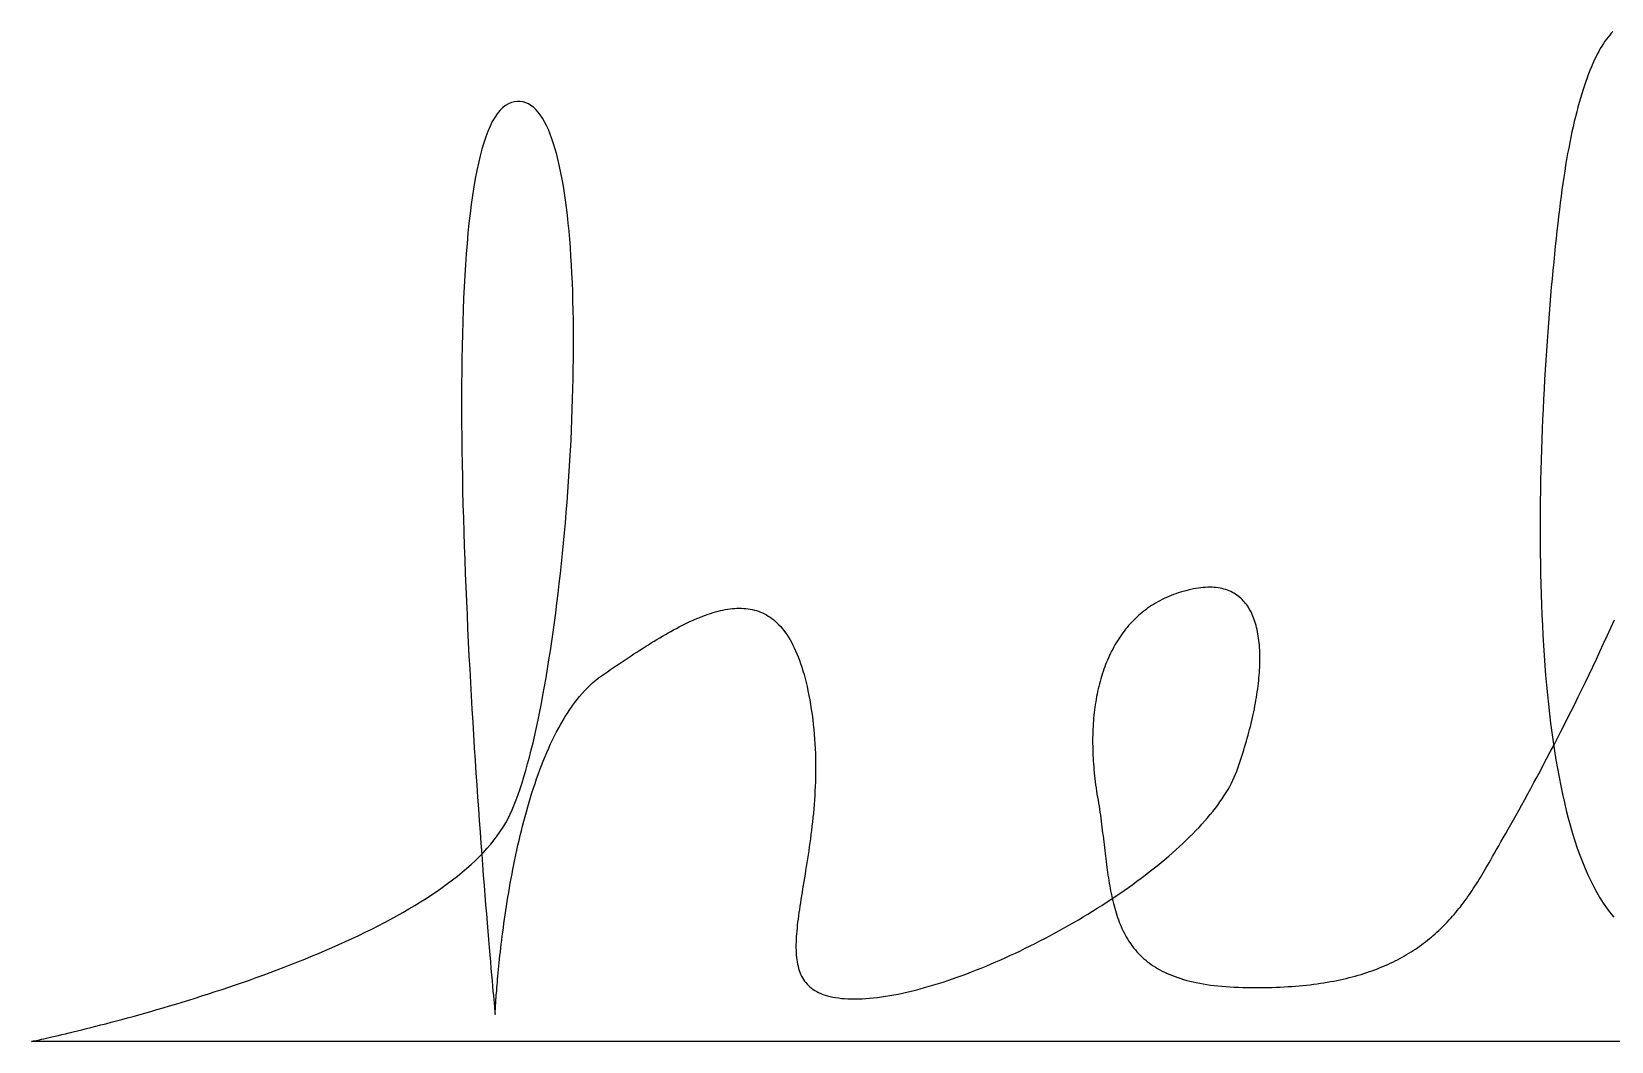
# Model space of a CAD drawing. Extents: x 0 to 545, y 0 to 177.
# Drawn here: x 0 to 272.7, y 0 to 174.3 of the extents above; entities that cross this region are included whole.
import ezdxf

# ---------------------------------------------------------------- set-up
doc = ezdxf.new("R2010")
doc.units = 0
doc.layers.get('0').update_dxf_attribs({"linetype": 'CONTINUOUS'})
doc.layers.add('1', color=7, linetype='CONTINUOUS')

msp = doc.modelspace()

# ---------------------------------------------------------------- linework, layer by layer
at = {"color": 30}
for points in [[(272.928, 174.319, 0), (272.648, 174.031, 0), (272.37, 173.719, 0), (272.093, 173.385, 0), (271.819, 173.028, 0), (271.547, 172.648, 0), (271.276, 172.245, 0), (271.009, 171.82, 0), (270.743, 171.373, 0), (270.48, 170.903, 0), (270.22, 170.412, 0), (269.962, 169.898, 0), (269.707, 169.362, 0), (269.454, 168.804, 0), (269.205, 168.225, 0), (268.958, 167.624, 0), (268.714, 167.002, 0), (268.474, 166.358, 0), (268.237, 165.693, 0), (268.003, 165.007, 0), (267.772, 164.3, 0), (267.545, 163.572, 0), (267.321, 162.823, 0), (267.101, 162.054, 0), (266.884, 161.264, 0), (266.672, 160.453, 0), (266.463, 159.622, 0), (266.258, 158.771, 0), (266.057, 157.9, 0), (265.86, 157.009, 0), (265.667, 156.098, 0), (265.479, 155.167, 0), (265.295, 154.216, 0), (265.115, 153.246, 0), (264.94, 152.257, 0), (264.77, 151.248, 0), (264.604, 150.22, 0), (264.443, 149.172, 0), (264.287, 148.106, 0), (264.136, 147.021, 0), (263.989, 145.918, 0), (263.845, 144.785, 0), (263.701, 143.616, 0), (263.556, 142.413, 0), (263.412, 141.176, 0), (263.268, 139.906, 0), (263.126, 138.604, 0), (262.984, 137.272, 0), (262.843, 135.909, 0), (262.704, 134.518, 0), (262.567, 133.099, 0), (262.431, 131.653, 0), (262.298, 130.181, 0), (262.167, 128.685, 0), (262.039, 127.164, 0), (261.914, 125.621, 0), (261.792, 124.055, 0), (261.673, 122.469, 0), (261.558, 120.863, 0), (261.447, 119.238, 0), (261.339, 117.595, 0), (261.236, 115.935, 0), (261.138, 114.26, 0), (261.044, 112.569, 0), (260.956, 110.865, 0), (260.872, 109.147, 0), (260.794, 107.418, 0), (260.722, 105.678, 0), (260.656, 103.927, 0), (260.596, 102.168, 0), (260.542, 100.401, 0), (260.495, 98.6268, 0), (260.455, 96.8468, 0), (260.422, 95.0617, 0), (260.397, 93.2727, 0), (260.379, 91.4807, 0), (260.369, 89.6867, 0), (260.367, 87.8917, 0), (260.373, 86.0967, 0), (260.388, 84.3028, 0), (260.412, 82.5108, 0), (260.444, 80.7218, 0), (260.486, 78.9368, 0), (260.537, 77.1567, 0), (260.598, 75.3827, 0), (260.67, 73.6156, 0), (260.751, 71.8565, 0), (260.842, 70.1063, 0), (260.945, 68.3661, 0), (261.058, 66.6368, 0), (261.182, 64.9195, 0), (261.318, 63.2151, 0), (261.465, 61.5246, 0), (261.625, 59.849, 0), (261.796, 58.1894, 0), (261.98, 56.5467, 0), (262.176, 54.9219, 0), (262.385, 53.316, 0), (262.607, 51.73, 0), (262.842, 50.1649, 0), (263.091, 48.6217, 0), (263.353, 47.1013, 0), (263.629, 45.6049, 0), (263.92, 44.1333, 0), (264.225, 42.6876, 0), (264.545, 41.2687, 0), (264.879, 39.8777, 0), (265.229, 38.5156, 0), (265.594, 37.1832, 0), (265.975, 35.8818, 0), (266.372, 34.6121, 0), (266.784, 33.3753, 0), (267.213, 32.1724, 0), (267.659, 31.0042, 0), (268.121, 29.8718, 0), (268.601, 28.7763, 0), (269.097, 27.7186, 0), (269.611, 26.6996, 0), (270.143, 25.7205, 0), (270.693, 24.7821, 0), (271.261, 23.8855, 0), (271.848, 23.0317, 0), (272.453, 22.2217, 0), (273.077, 21.4564, 0)], [(0, 0, 0), (0.02253, 0.00466, 0), (0.08955, 0.01861, 0), (0.20021, 0.04182, 0), (0.35363, 0.07427, 0), (0.54897, 0.11592, 0), (0.78536, 0.16674, 0), (1.06194, 0.2267, 0), (1.37785, 0.29577, 0), (1.73224, 0.37392, 0), (2.12424, 0.46112, 0), (2.553, 0.55734, 0), (3.01766, 0.66255, 0), (3.51735, 0.77672, 0), (4.05122, 0.89981, 0), (4.6184, 1.0318, 0), (5.21804, 1.17266, 0), (5.84929, 1.32235, 0), (6.51127, 1.48084, 0), (7.20313, 1.64811, 0), (7.92401, 1.82413, 0), (8.67305, 2.00886, 0), (9.44939, 2.20227, 0), (10.2522, 2.40433, 0), (11.0805, 2.61502, 0), (11.9336, 2.8343, 0), (12.8106, 3.06214, 0), (13.7105, 3.2985, 0), (14.6326, 3.54337, 0), (15.576, 3.79671, 0), (16.5398, 4.05848, 0), (17.5232, 4.32867, 0), (18.5253, 4.60723, 0), (19.5452, 4.89414, 0), (20.5821, 5.18936, 0), (21.6352, 5.49287, 0), (22.7035, 5.80464, 0), (23.7862, 6.12463, 0), (24.8825, 6.45281, 0), (25.9915, 6.78916, 0), (27.1123, 7.13365, 0), (28.244, 7.48623, 0), (29.3859, 7.84689, 0), (30.5371, 8.21559, 0), (31.6966, 8.5923, 0), (32.8636, 8.97699, 0), (34.0374, 9.36963, 0), (35.2169, 9.77019, 0), (36.4014, 10.1786, 0), (37.59, 10.5949, 0), (38.7819, 11.0191, 0), (39.9761, 11.451, 0), (41.1718, 11.8907, 0), (42.3682, 12.3381, 0), (43.5644, 12.7933, 0), (44.7595, 13.2561, 0), (45.9527, 13.7266, 0), (47.1432, 14.2046, 0), (48.3299, 14.6903, 0), (49.5122, 15.1835, 0), (50.6892, 15.6842, 0), (51.8599, 16.1925, 0), (53.0235, 16.7081, 0), (54.1792, 17.2313, 0), (55.3261, 17.7618, 0), (56.4634, 18.2997, 0), (57.5901, 18.8449, 0), (58.7055, 19.3974, 0), (59.8086, 19.9572, 0), (60.8986, 20.5243, 0), (61.9747, 21.0986, 0), (63.036, 21.6801, 0), (64.0816, 22.2687, 0), (65.1107, 22.8644, 0), (66.1223, 23.4673, 0), (67.1158, 24.0772, 0), (68.0901, 24.6941, 0), (69.0444, 25.318, 0), (69.9779, 25.949, 0), (70.8898, 26.5868, 0), (71.7791, 27.2316, 0), (72.6449, 27.8832, 0), (73.4866, 28.5417, 0), (74.303, 29.2071, 0), (75.0935, 29.8792, 0), (75.8572, 30.558, 0), (76.5932, 31.2436, 0), (77.3006, 31.9359, 0), (77.9785, 32.6349, 0), (78.6262, 33.3405, 0), (79.2427, 34.0527, 0), (79.8273, 34.7715, 0), (80.379, 35.4968, 0), (80.8969, 36.2287, 0), (81.3803, 36.967, 0), (81.8283, 37.7118, 0), (82.2399, 38.463, 0), (82.6144, 39.2206, 0), (82.9636, 40.0004, 0), (83.3088, 40.8291, 0), (83.6505, 41.706, 0), (83.9885, 42.6297, 0), (84.3226, 43.5992, 0), (84.6527, 44.613, 0), (84.9788, 45.67, 0), (85.3006, 46.769, 0), (85.6182, 47.9087, 0), (85.9313, 49.0879, 0), (86.2399, 50.3053, 0), (86.5438, 51.5596, 0), (86.8429, 52.8498, 0), (87.1371, 54.1744, 0), (87.4263, 55.5323, 0), (87.7103, 56.9223, 0), (87.9891, 58.343, 0), (88.2625, 59.7933, 0), (88.5304, 61.2719, 0), (88.7927, 62.7776, 0), (89.0493, 64.3092, 0), (89.3, 65.8653, 0), (89.5448, 67.4448, 0), (89.7835, 69.0464, 0), (90.016, 70.6689, 0), (90.2421, 72.311, 0), (90.4618, 73.9716, 0), (90.675, 75.6493, 0), (90.8815, 77.343, 0), (91.0812, 79.0513, 0), (91.274, 80.7731, 0), (91.4598, 82.507, 0), (91.6385, 84.252, 0), (91.8098, 86.0067, 0), (91.9738, 87.7699, 0), (92.1303, 89.5403, 0), (92.2792, 91.3168, 0), (92.4204, 93.098, 0), (92.5537, 94.8828, 0), (92.6791, 96.6698, 0), (92.7963, 98.458, 0), (92.9054, 100.246, 0), (93.0061, 102.032, 0), (93.0984, 103.816, 0), (93.1821, 105.596, 0), (93.2572, 107.371, 0), (93.3235, 109.14, 0), (93.3808, 110.9, 0), (93.4292, 112.652, 0), (93.4684, 114.394, 0), (93.4983, 116.125, 0), (93.5189, 117.843, 0), (93.5299, 119.547, 0), (93.5313, 121.236, 0), (93.523, 122.909, 0), (93.5049, 124.564, 0), (93.4768, 126.201, 0), (93.4386, 127.817, 0), (93.3901, 129.413, 0), (93.3314, 130.986, 0), (93.2622, 132.535, 0), (93.1825, 134.059, 0), (93.0921, 135.557, 0), (92.9909, 137.027, 0), (92.8788, 138.469, 0), (92.7556, 139.881, 0), (92.6213, 141.262, 0), (92.4758, 142.61, 0), (92.3188, 143.925, 0), (92.1504, 145.205, 0), (91.9703, 146.448, 0), (91.7785, 147.655, 0), (91.5749, 148.823, 0), (91.3592, 149.951, 0), (91.1315, 151.038, 0), (90.8916, 152.082, 0), (90.6393, 153.083, 0), (90.3747, 154.04, 0), (90.0974, 154.95, 0), (89.8075, 155.813, 0), (89.5047, 156.627, 0), (89.1891, 157.392, 0), (88.8604, 158.106, 0), (88.5186, 158.767, 0), (88.1635, 159.375, 0), (87.795, 159.929, 0), (87.413, 160.426, 0), (87.0174, 160.867, 0), (86.6081, 161.248, 0), (86.1849, 161.571, 0), (85.7477, 161.832, 0), (85.2965, 162.031, 0), (84.831, 162.167, 0), (84.3512, 162.238, 0), (83.8569, 162.244, 0), (83.3481, 162.182, 0), (82.8246, 162.052, 0), (82.295, 161.847, 0), (81.784, 161.552, 0), (81.2928, 161.168, 0), (80.8212, 160.696, 0), (80.3687, 160.14, 0), (79.9351, 159.5, 0), (79.5202, 158.779, 0), (79.1235, 157.979, 0), (78.7449, 157.101, 0), (78.3839, 156.148, 0), (78.0403, 155.121, 0), (77.7138, 154.022, 0), (77.4041, 152.854, 0), (77.1108, 151.618, 0), (76.8336, 150.316, 0), (76.5724, 148.951, 0), (76.3266, 147.523, 0), (76.0962, 146.036, 0), (75.8806, 144.49, 0), (75.6797, 142.889, 0), (75.4931, 141.233, 0), (75.3206, 139.525, 0), (75.1617, 137.767, 0), (75.0163, 135.961, 0), (74.8839, 134.108, 0), (74.7644, 132.211, 0), (74.6574, 130.271, 0), (74.5625, 128.291, 0), (74.4795, 126.272, 0), (74.4081, 124.216, 0), (74.348, 122.126, 0), (74.2989, 120.003, 0), (74.2604, 117.849, 0), (74.2323, 115.666, 0), (74.2142, 113.456, 0), (74.2058, 111.221, 0), (74.207, 108.963, 0), (74.2172, 106.684, 0), (74.2363, 104.386, 0), (74.2639, 102.07, 0), (74.2997, 99.7394, 0), (74.3434, 97.3952, 0), (74.3947, 95.0396, 0), (74.4534, 92.6745, 0), (74.519, 90.3018, 0), (74.5913, 87.9235, 0), (74.67, 85.5416, 0), (74.7548, 83.1579, 0), (74.8454, 80.7744, 0), (74.9414, 78.3932, 0), (75.0426, 76.016, 0), (75.1487, 73.6448, 0), (75.2593, 71.2816, 0), (75.3742, 68.9284, 0), (75.493, 66.587, 0), (75.6154, 64.2595, 0), (75.7412, 61.9476, 0), (75.87, 59.6535, 0), (76.0015, 57.379, 0), (76.1355, 55.1261, 0), (76.2715, 52.8967, 0), (76.4094, 50.6927, 0), (76.5488, 48.5162, 0), (76.6893, 46.3689, 0), (76.8308, 44.253, 0), (76.9728, 42.1703, 0), (77.1151, 40.1227, 0), (77.2574, 38.1123, 0), (77.3993, 36.1409, 0), (77.5406, 34.2105, 0), (77.681, 32.323, 0), (77.8201, 30.4803, 0), (77.9577, 28.6845, 0), (78.0934, 26.9375, 0), (78.2269, 25.2411, 0), (78.358, 23.5974, 0), (78.4863, 22.0082, 0), (78.6115, 20.4756, 0), (78.7333, 19.0014, 0), (78.8515, 17.5877, 0), (78.9656, 16.2362, 0), (79.0754, 14.9491, 0), (79.1807, 13.7282, 0), (79.281, 12.5754, 0), (79.3761, 11.4928, 0), (79.4657, 10.4822, 0), (79.5494, 9.54557, 0), (79.627, 8.6849, 0), (79.6982, 7.9021, 0), (79.7626, 7.19912, 0), (79.82, 6.57789, 0), (79.87, 6.04036, 0), (79.9124, 5.58847, 0), (79.9468, 5.22417, 0), (79.9729, 4.94938, 0), (79.9904, 4.76606, 0), (79.9991, 4.67614, 0), (80.0002, 4.67129, 0), (80.0016, 4.70273, 0), (80.0044, 4.76341, 0), (80.0087, 4.85279, 0), (80.0145, 4.97032, 0), (80.022, 5.11546, 0), (80.0312, 5.28766, 0), (80.0423, 5.48638, 0), (80.0552, 5.71107, 0), (80.0701, 5.96119, 0), (80.0871, 6.23619, 0), (80.1062, 6.53552, 0), (80.1276, 6.85864, 0), (80.1512, 7.20501, 0), (80.1773, 7.57408, 0), (80.2058, 7.9653, 0), (80.2369, 8.37813, 0), (80.2707, 8.81202, 0), (80.3072, 9.26643, 0), (80.3464, 9.74082, 0), (80.3886, 10.2346, 0), (80.4338, 10.7473, 0), (80.482, 11.2784, 0), (80.5333, 11.8272, 0), (80.5879, 12.3932, 0), (80.6458, 12.976, 0), (80.707, 13.5749, 0), (80.7718, 14.1895, 0), (80.8401, 14.8191, 0), (80.912, 15.4632, 0), (80.9877, 16.1213, 0), (81.0671, 16.7928, 0), (81.1505, 17.4772, 0), (81.2378, 18.174, 0), (81.3292, 18.8825, 0), (81.4247, 19.6023, 0), (81.5244, 20.3328, 0), (81.6284, 21.0734, 0), (81.7369, 21.8237, 0), (81.8497, 22.583, 0), (81.9672, 23.3508, 0), (82.0892, 24.1266, 0), (82.216, 24.9099, 0), (82.3476, 25.7, 0), (82.4841, 26.4965, 0), (82.6255, 27.2987, 0), (82.772, 28.1063, 0), (82.9236, 28.9185, 0), (83.0804, 29.7348, 0), (83.2425, 30.5548, 0), (83.41, 31.3779, 0), (83.5829, 32.2035, 0), (83.7614, 33.031, 0), (83.9456, 33.86, 0), (84.1354, 34.6899, 0), (84.331, 35.5201, 0), (84.5326, 36.3501, 0), (84.74, 37.1793, 0), (84.9535, 38.0073, 0), (85.1732, 38.8334, 0), (85.399, 39.6572, 0), (85.6311, 40.478, 0), (85.8697, 41.2953, 0), (86.1146, 42.1086, 0), (86.3661, 42.9173, 0), (86.6243, 43.7209, 0), (86.8891, 44.5189, 0), (87.1607, 45.3107, 0), (87.4392, 46.0957, 0), (87.7247, 46.8734, 0), (88.0171, 47.6433, 0), (88.3167, 48.4048, 0), (88.6236, 49.1573, 0), (88.9376, 49.9004, 0), (89.2591, 50.6335, 0), (89.588, 51.356, 0), (89.9245, 52.0674, 0), (90.2685, 52.7671, 0), (90.6203, 53.4546, 0), (90.9798, 54.1294, 0), (91.3473, 54.7909, 0), (91.7226, 55.4386, 0), (92.106, 56.0718, 0), (92.4975, 56.6902, 0), (92.8972, 57.293, 0), (93.3052, 57.8799, 0), (93.7216, 58.4502, 0), (94.1464, 59.0033, 0), (94.5797, 59.5389, 0), (95.0216, 60.0562, 0), (95.4723, 60.5547, 0), (95.9317, 61.034, 0), (96.4, 61.4935, 0), (96.8772, 61.9325, 0), (97.3634, 62.3506, 0), (97.8588, 62.7473, 0), (98.3633, 63.1219, 0), (98.8763, 63.4758, 0), (99.3902, 63.8249, 0), (99.9031, 64.1729, 0), (100.415, 64.5194, 0), (100.926, 64.8642, 0), (101.436, 65.2071, 0), (101.944, 65.5479, 0), (102.451, 65.8863, 0), (102.957, 66.222, 0), (103.462, 66.5549, 0), (103.965, 66.8847, 0), (104.466, 67.2112, 0), (104.966, 67.5341, 0), (105.465, 67.8531, 0), (105.961, 68.1681, 0), (106.456, 68.4787, 0), (106.949, 68.7849, 0), (107.44, 69.0862, 0), (107.929, 69.3825, 0), (108.416, 69.6736, 0), (108.901, 69.9591, 0), (109.383, 70.2389, 0), (109.864, 70.5128, 0), (110.342, 70.7804, 0), (110.818, 71.0415, 0), (111.291, 71.2959, 0), (111.762, 71.5434, 0), (112.23, 71.7837, 0), (112.695, 72.0166, 0), (113.158, 72.2418, 0), (113.618, 72.4591, 0), (114.075, 72.6683, 0), (114.53, 72.8691, 0), (114.981, 73.0612, 0), (115.429, 73.2445, 0), (115.875, 73.4187, 0), (116.317, 73.5835, 0), (116.755, 73.7388, 0), (117.191, 73.8842, 0), (117.623, 74.0196, 0), (118.052, 74.1447, 0), (118.477, 74.2592, 0), (118.899, 74.363, 0), (119.317, 74.4557, 0), (119.731, 74.5371, 0), (120.142, 74.6071, 0), (120.549, 74.6653, 0), (120.952, 74.7115, 0), (121.351, 74.7455, 0), (121.746, 74.7671, 0), (122.136, 74.7759, 0), (122.523, 74.7718, 0), (122.906, 74.7545, 0), (123.284, 74.7238, 0), (123.658, 74.6795, 0), (124.027, 74.6212, 0), (124.392, 74.5488, 0), (124.753, 74.462, 0), (125.109, 74.3605, 0), (125.46, 74.2443, 0), (125.806, 74.1129, 0), (126.148, 73.9661, 0), (126.485, 73.8038, 0), (126.817, 73.6257, 0), (127.143, 73.4315, 0), (127.465, 73.221, 0), (127.782, 72.994, 0), (128.093, 72.7501, 0), (128.4, 72.4893, 0), (128.701, 72.2112, 0), (128.996, 71.9156, 0), (129.286, 71.6022, 0), (129.571, 71.2709, 0), (129.85, 70.9214, 0), (130.123, 70.5533, 0), (130.39, 70.1666, 0), (130.652, 69.761, 0), (130.908, 69.3361, 0), (131.158, 68.8919, 0), (131.402, 68.4279, 0), (131.64, 67.9441, 0), (131.872, 67.4401, 0), (132.098, 66.9158, 0), (132.317, 66.3708, 0), (132.531, 65.805, 0), (132.737, 65.2181, 0), (132.938, 64.6098, 0), (133.132, 63.98, 0), (133.319, 63.3283, 0), (133.5, 62.6545, 0), (133.674, 61.9585, 0), (133.841, 61.2399, 0), (134.001, 60.4986, 0), (134.155, 59.7342, 0), (134.301, 58.9466, 0), (134.441, 58.1354, 0), (134.573, 57.3005, 0), (134.698, 56.4426, 0), (134.812, 55.5812, 0), (134.913, 54.7242, 0), (135.002, 53.8716, 0), (135.078, 53.0235, 0), (135.144, 52.1801, 0), (135.198, 51.3415, 0), (135.241, 50.5077, 0), (135.274, 49.6788, 0), (135.297, 48.8549, 0), (135.31, 48.0362, 0), (135.314, 47.2227, 0), (135.309, 46.4145, 0), (135.295, 45.6118, 0), (135.274, 44.8145, 0), (135.244, 44.0229, 0), (135.207, 43.2369, 0), (135.163, 42.4568, 0), (135.113, 41.6825, 0), (135.056, 40.9143, 0), (134.993, 40.1521, 0), (134.924, 39.3961, 0), (134.851, 38.6464, 0), (134.773, 37.9031, 0), (134.69, 37.1662, 0), (134.603, 36.4359, 0), (134.513, 35.7123, 0), (134.419, 34.9954, 0), (134.322, 34.2854, 0), (134.223, 33.5823, 0), (134.122, 32.8863, 0), (134.019, 32.1974, 0), (133.914, 31.5157, 0), (133.809, 30.8414, 0), (133.702, 30.1746, 0), (133.596, 29.5152, 0), (133.49, 28.8635, 0), (133.384, 28.2195, 0), (133.279, 27.5833, 0), (133.175, 26.955, 0), (133.072, 26.3347, 0), (132.972, 25.7225, 0), (132.874, 25.1185, 0), (132.779, 24.5228, 0), (132.687, 23.9356, 0), (132.598, 23.3567, 0), (132.513, 22.7865, 0), (132.432, 22.225, 0), (132.356, 21.6722, 0), (132.285, 21.1283, 0), (132.219, 20.5933, 0), (132.159, 20.0675, 0), (132.105, 19.5508, 0), (132.058, 19.0433, 0), (132.017, 18.5452, 0), (131.984, 18.0565, 0), (131.958, 17.5774, 0), (131.94, 17.1079, 0), (131.931, 16.6481, 0), (131.93, 16.1982, 0), (131.938, 15.7582, 0), (131.956, 15.3282, 0), (131.984, 14.9084, 0), (132.022, 14.4987, 0), (132.07, 14.0994, 0), (132.13, 13.7105, 0), (132.2, 13.3321, 0), (132.283, 12.9642, 0), (132.377, 12.6071, 0), (132.484, 12.2607, 0), (132.604, 11.9253, 0), (132.737, 11.6008, 0), (132.884, 11.2874, 0), (133.045, 10.9852, 0), (133.22, 10.6942, 0), (133.41, 10.4146, 0), (133.615, 10.1465, 0), (133.835, 9.88993, 0), (134.071, 9.64502, 0), (134.323, 9.41185, 0), (134.592, 9.19053, 0), (134.878, 8.98114, 0), (135.182, 8.7838, 0), (135.503, 8.59859, 0), (135.842, 8.42561, 0), (136.2, 8.26495, 0), (136.576, 8.11672, 0), (136.972, 7.98101, 0), (137.387, 7.8579, 0), (137.822, 7.74751, 0), (138.278, 7.64992, 0), (138.754, 7.56523, 0), (139.252, 7.49354, 0), (139.771, 7.43495, 0), (140.312, 7.38954, 0), (140.875, 7.35742, 0), (141.46, 7.33868, 0), (142.069, 7.33342, 0), (142.694, 7.34219, 0), (143.332, 7.36515, 0), (143.981, 7.40213, 0), (144.642, 7.45294, 0), (145.315, 7.51738, 0), (145.998, 7.59528, 0), (146.692, 7.68644, 0), (147.396, 7.79067, 0), (148.11, 7.9078, 0), (148.834, 8.03762, 0), (149.566, 8.17996, 0), (150.308, 8.33463, 0), (151.058, 8.50143, 0), (151.816, 8.68018, 0), (152.581, 8.8707, 0), (153.354, 9.07279, 0), (154.134, 9.28627, 0), (154.921, 9.51095, 0), (155.714, 9.74665, 0), (156.513, 9.99316, 0), (157.318, 10.2503, 0), (158.128, 10.5179, 0), (158.942, 10.7958, 0), (159.762, 11.0837, 0), (160.585, 11.3816, 0), (161.413, 11.6891, 0), (162.243, 12.0061, 0), (163.077, 12.3325, 0), (163.914, 12.668, 0), (164.753, 13.0124, 0), (165.594, 13.3657, 0), (166.437, 13.7274, 0), (167.282, 14.0976, 0), (168.127, 14.476, 0), (168.973, 14.8624, 0), (169.819, 15.2566, 0), (170.666, 15.6584, 0), (171.512, 16.0677, 0), (172.357, 16.4842, 0), (173.201, 16.9079, 0), (174.043, 17.3384, 0), (174.884, 17.7756, 0), (175.723, 18.2193, 0), (176.559, 18.6693, 0), (177.392, 19.1255, 0), (178.222, 19.5876, 0), (179.048, 20.0555, 0), (179.871, 20.529, 0), (180.689, 21.0078, 0), (181.502, 21.4918, 0), (182.311, 21.9809, 0), (183.114, 22.4748, 0), (183.912, 22.9733, 0), (184.703, 23.4762, 0), (185.488, 23.9834, 0), (186.266, 24.4947, 0), (187.037, 25.0099, 0), (187.801, 25.5287, 0), (188.557, 26.0511, 0), (189.305, 26.5768, 0), (190.044, 27.1056, 0), (190.774, 27.6374, 0), (191.495, 28.1719, 0), (192.207, 28.709, 0), (192.908, 29.2485, 0), (193.599, 29.7902, 0), (194.28, 30.3338, 0), (194.949, 30.8793, 0), (195.608, 31.4265, 0), (196.254, 31.9751, 0), (196.889, 32.5249, 0), (197.511, 33.0758, 0), (198.12, 33.6276, 0), (198.716, 34.1801, 0), (199.299, 34.7331, 0), (199.868, 35.2864, 0), (200.422, 35.8398, 0), (200.962, 36.3932, 0), (201.488, 36.9464, 0), (201.998, 37.4991, 0), (202.492, 38.0512, 0), (202.97, 38.6025, 0), (203.433, 39.1528, 0), (203.878, 39.7019, 0), (204.307, 40.2497, 0), (204.718, 40.7959, 0), (205.111, 41.3403, 0), (205.486, 41.8828, 0), (205.843, 42.4232, 0), (206.181, 42.9613, 0), (206.5, 43.4969, 0), (206.8, 44.0298, 0), (207.08, 44.5599, 0), (207.339, 45.0869, 0), (207.578, 45.6106, 0), (207.796, 46.1309, 0), (207.993, 46.6476, 0), (208.177, 47.1627, 0), (208.357, 47.6784, 0), (208.534, 48.1947, 0), (208.707, 48.7114, 0), (208.876, 49.2284, 0), (209.042, 49.7455, 0), (209.204, 50.2626, 0), (209.362, 50.7794, 0), (209.517, 51.296, 0), (209.667, 51.812, 0), (209.813, 52.3274, 0), (209.955, 52.8421, 0), (210.093, 53.3558, 0), (210.227, 53.8684, 0), (210.356, 54.3798, 0), (210.481, 54.8899, 0), (210.602, 55.3984, 0), (210.718, 55.9053, 0), (210.83, 56.4103, 0), (210.936, 56.9134, 0), (211.039, 57.4143, 0), (211.136, 57.913, 0), (211.229, 58.4093, 0), (211.316, 58.9031, 0), (211.399, 59.3941, 0), (211.477, 59.8823, 0), (211.55, 60.3674, 0), (211.617, 60.8494, 0), (211.679, 61.3282, 0), (211.736, 61.8034, 0), (211.788, 62.2751, 0), (211.834, 62.743, 0), (211.875, 63.207, 0), (211.91, 63.667, 0), (211.94, 64.1228, 0), (211.963, 64.5743, 0), (211.982, 65.0213, 0), (211.994, 65.4636, 0), (212, 65.9011, 0), (212.001, 66.3338, 0), (211.995, 66.7613, 0), (211.984, 67.1836, 0), (211.966, 67.6006, 0), (211.942, 68.012, 0), (211.912, 68.4177, 0), (211.876, 68.8176, 0), (211.833, 69.2116, 0), (211.783, 69.5994, 0), (211.727, 69.981, 0), (211.665, 70.3561, 0), (211.596, 70.7247, 0), (211.52, 71.0866, 0), (211.437, 71.4416, 0), (211.348, 71.7896, 0), (211.251, 72.1304, 0), (211.148, 72.464, 0), (211.037, 72.79, 0), (210.92, 73.1085, 0), (210.795, 73.4193, 0), (210.663, 73.7221, 0), (210.524, 74.0169, 0), (210.377, 74.3035, 0), (210.223, 74.5817, 0), (210.061, 74.8515, 0), (209.892, 75.1126, 0), (209.715, 75.3649, 0), (209.53, 75.6083, 0), (209.338, 75.8426, 0), (209.138, 76.0677, 0), (208.93, 76.2834, 0), (208.714, 76.4896, 0), (208.489, 76.6861, 0), (208.257, 76.8727, 0), (208.017, 77.0494, 0), (207.768, 77.216, 0), (207.511, 77.3723, 0), (207.246, 77.5181, 0), (206.972, 77.6534, 0), (206.69, 77.778, 0), (206.399, 77.8917, 0), (206.1, 77.9944, 0), (205.792, 78.086, 0), (205.475, 78.1662, 0), (205.149, 78.235, 0), (204.815, 78.2921, 0), (204.471, 78.3376, 0), (204.119, 78.3711, 0), (203.757, 78.3925, 0), (203.387, 78.4018, 0), (203.007, 78.3987, 0), (202.617, 78.3831, 0), (202.219, 78.3549, 0), (201.811, 78.3138, 0), (201.394, 78.2599, 0), (200.967, 78.1928, 0), (200.53, 78.1125, 0), (200.084, 78.0188, 0), (199.633, 77.9135, 0), (199.189, 77.8004, 0), (198.751, 77.6796, 0), (198.32, 77.5512, 0), (197.896, 77.4152, 0), (197.478, 77.2718, 0), (197.066, 77.121, 0), (196.661, 76.9629, 0), (196.262, 76.7975, 0), (195.87, 76.6249, 0), (195.484, 76.4453, 0), (195.105, 76.2586, 0), (194.732, 76.0649, 0), (194.365, 75.8643, 0), (194.005, 75.6569, 0), (193.65, 75.4428, 0), (193.303, 75.2219, 0), (192.961, 74.9945, 0), (192.626, 74.7605, 0), (192.297, 74.52, 0), (191.974, 74.2731, 0), (191.657, 74.02, 0), (191.347, 73.7605, 0), (191.042, 73.4949, 0), (190.744, 73.2231, 0), (190.452, 72.9453, 0), (190.165, 72.6615, 0), (189.885, 72.3718, 0), (189.611, 72.0763, 0), (189.343, 71.775, 0), (189.081, 71.4681, 0), (188.825, 71.1555, 0), (188.575, 70.8373, 0), (188.331, 70.5137, 0), (188.092, 70.1847, 0), (187.86, 69.8503, 0), (187.633, 69.5107, 0), (187.413, 69.1658, 0), (187.198, 68.8159, 0), (186.989, 68.4609, 0), (186.785, 68.1009, 0), (186.588, 67.736, 0), (186.396, 67.3662, 0), (186.21, 66.9917, 0), (186.029, 66.6125, 0), (185.854, 66.2286, 0), (185.685, 65.8402, 0), (185.522, 65.4473, 0), (185.364, 65.05, 0), (185.212, 64.6484, 0), (185.065, 64.2425, 0), (184.924, 63.8323, 0), (184.788, 63.4181, 0), (184.658, 62.9998, 0), (184.533, 62.5774, 0), (184.414, 62.1512, 0), (184.3, 61.7211, 0), (184.192, 61.2873, 0), (184.089, 60.8497, 0), (183.991, 60.4085, 0), (183.899, 59.9637, 0), (183.812, 59.5155, 0), (183.731, 59.0638, 0), (183.654, 58.6088, 0), (183.583, 58.1504, 0), (183.518, 57.6889, 0), (183.457, 57.2242, 0), (183.402, 56.7565, 0), (183.352, 56.2858, 0), (183.307, 55.8121, 0), (183.267, 55.3356, 0), (183.232, 54.8563, 0), (183.203, 54.3742, 0), (183.178, 53.8896, 0), (183.159, 53.4023, 0), (183.144, 52.9126, 0), (183.135, 52.4204, 0), (183.131, 51.9259, 0), (183.131, 51.4291, 0), (183.137, 50.93, 0), (183.147, 50.4288, 0), (183.163, 49.9256, 0), (183.183, 49.4203, 0), (183.208, 48.9131, 0), (183.239, 48.404, 0), (183.273, 47.8931, 0), (183.313, 47.3805, 0), (183.358, 46.8663, 0), (183.407, 46.3505, 0), (183.461, 45.8332, 0), (183.52, 45.3144, 0), (183.583, 44.7942, 0), (183.651, 44.2728, 0), (183.724, 43.7501, 0), (183.801, 43.2263, 0), (183.883, 42.7014, 0), (183.97, 42.1755, 0), (184.059, 41.6492, 0), (184.146, 41.1241, 0), (184.229, 40.6005, 0), (184.308, 40.0784, 0), (184.385, 39.558, 0), (184.46, 39.0393, 0), (184.531, 38.5224, 0), (184.601, 38.0074, 0), (184.668, 37.4943, 0), (184.733, 36.9832, 0), (184.797, 36.4743, 0), (184.86, 35.9675, 0), (184.921, 35.4631, 0), (184.982, 34.9609, 0), (185.041, 34.4613, 0), (185.101, 33.9641, 0), (185.159, 33.4695, 0), (185.218, 32.9776, 0), (185.277, 32.4884, 0), (185.336, 32.002, 0), (185.396, 31.5186, 0), (185.457, 31.0382, 0), (185.519, 30.5608, 0), (185.582, 30.0866, 0), (185.646, 29.6156, 0), (185.712, 29.1479, 0), (185.78, 28.6836, 0), (185.85, 28.2227, 0), (185.923, 27.7654, 0), (185.998, 27.3117, 0), (186.075, 26.8618, 0), (186.156, 26.4156, 0), (186.24, 25.9733, 0), (186.327, 25.5349, 0), (186.418, 25.1005, 0), (186.513, 24.6703, 0), (186.612, 24.2442, 0), (186.715, 23.8224, 0), (186.823, 23.4049, 0), (186.936, 22.9919, 0), (187.053, 22.5833, 0), (187.176, 22.1794, 0), (187.304, 21.7801, 0), (187.437, 21.3855, 0), (187.577, 20.9958, 0), (187.722, 20.6109, 0), (187.874, 20.231, 0), (188.033, 19.8562, 0), (188.198, 19.4866, 0), (188.37, 19.1221, 0), (188.549, 18.763, 0), (188.735, 18.4092, 0), (188.929, 18.0608, 0), (189.131, 17.718, 0), (189.341, 17.3809, 0), (189.559, 17.0494, 0), (189.786, 16.7237, 0), (190.021, 16.4038, 0), (190.265, 16.0899, 0), (190.518, 15.782, 0), (190.781, 15.4802, 0), (191.053, 15.1846, 0), (191.335, 14.8952, 0), (191.627, 14.6121, 0), (191.929, 14.3355, 0), (192.242, 14.0653, 0), (192.565, 13.8017, 0), (192.899, 13.5448, 0), (193.245, 13.2946, 0), (193.601, 13.0512, 0), (193.969, 12.8147, 0), (194.349, 12.5851, 0), (194.741, 12.3627, 0), (195.145, 12.1473, 0), (195.561, 11.9391, 0), (195.99, 11.7383, 0), (196.432, 11.5448, 0), (196.887, 11.3587, 0), (197.355, 11.1802, 0), (197.836, 11.0093, 0), (198.332, 10.846, 0), (198.841, 10.6905, 0), (199.365, 10.5429, 0), (199.902, 10.4032, 0), (200.455, 10.2715, 0), (201.022, 10.1479, 0), (201.604, 10.0324, 0), (202.202, 9.92521, 0), (202.815, 9.82631, 0), (203.444, 9.73582, 0), (204.088, 9.65381, 0), (204.749, 9.58036, 0), (205.426, 9.51555, 0), (206.12, 9.45945, 0), (206.83, 9.41216, 0), (207.557, 9.37375, 0), (208.302, 9.3443, 0), (209.06, 9.3234, 0), (209.813, 9.30841, 0), (210.556, 9.29889, 0), (211.29, 9.29481, 0), (212.015, 9.29615, 0), (212.73, 9.30289, 0), (213.438, 9.31499, 0), (214.136, 9.33242, 0), (214.825, 9.35517, 0), (215.506, 9.38321, 0), (216.178, 9.41651, 0), (216.842, 9.45504, 0), (217.497, 9.49878, 0), (218.144, 9.54771, 0), (218.783, 9.60178, 0), (219.414, 9.66099, 0), (220.036, 9.7253, 0), (220.65, 9.79469, 0), (221.257, 9.86913, 0), (221.856, 9.9486, 0), (222.446, 10.0331, 0), (223.029, 10.1225, 0), (223.605, 10.2169, 0), (224.173, 10.3162, 0), (224.733, 10.4204, 0), (225.286, 10.5295, 0), (225.832, 10.6434, 0), (226.37, 10.7621, 0), (226.902, 10.8856, 0), (227.426, 11.0139, 0), (227.943, 11.1469, 0), (228.453, 11.2846, 0), (228.957, 11.427, 0), (229.454, 11.5741, 0), (229.943, 11.7258, 0), (230.427, 11.8821, 0), (230.904, 12.043, 0), (231.374, 12.2084, 0), (231.838, 12.3784, 0), (232.296, 12.5529, 0), (232.747, 12.7318, 0), (233.192, 12.9152, 0), (233.632, 13.103, 0), (234.065, 13.2952, 0), (234.492, 13.4918, 0), (234.914, 13.6927, 0), (235.33, 13.898, 0), (235.74, 14.1075, 0), (236.144, 14.3213, 0), (236.543, 14.5394, 0), (236.937, 14.7616, 0), (237.325, 14.9881, 0), (237.708, 15.2187, 0), (238.086, 15.4534, 0), (238.458, 15.6923, 0), (238.826, 15.9352, 0), (239.189, 16.1822, 0), (239.546, 16.4332, 0), (239.899, 16.6882, 0), (240.247, 16.9472, 0), (240.591, 17.2102, 0), (240.93, 17.4771, 0), (241.264, 17.7479, 0), (241.595, 18.0225, 0), (241.92, 18.301, 0), (242.242, 18.5833, 0), (242.559, 18.8695, 0), (242.872, 19.1593, 0), (243.181, 19.453, 0), (243.487, 19.7503, 0), (243.788, 20.0513, 0), (244.085, 20.356, 0), (244.379, 20.6644, 0), (244.67, 20.9763, 0), (244.956, 21.2918, 0), (245.239, 21.6109, 0), (245.519, 21.9336, 0), (245.796, 22.2597, 0), (246.069, 22.5893, 0), (246.339, 22.9224, 0), (246.606, 23.2589, 0), (246.87, 23.5988, 0), (247.131, 23.942, 0), (247.39, 24.2886, 0), (247.645, 24.6386, 0), (247.898, 24.9918, 0), (248.148, 25.3483, 0), (248.396, 25.7081, 0), (248.641, 26.0711, 0), (248.884, 26.4373, 0), (249.124, 26.8066, 0), (249.363, 27.1791, 0), (249.599, 27.5547, 0), (249.833, 27.9333, 0), (250.065, 28.3151, 0), (250.295, 28.6999, 0), (250.524, 29.0876, 0), (250.752, 29.4806, 0), (250.996, 29.9014, 0), (251.259, 30.3558, 0), (251.542, 30.8433, 0), (251.843, 31.3633, 0), (252.163, 31.9154, 0), (252.5, 32.499, 0), (252.854, 33.1135, 0), (253.224, 33.7585, 0), (253.611, 34.4334, 0), (254.013, 35.1376, 0), (254.429, 35.8708, 0), (254.861, 36.6322, 0), (255.306, 37.4215, 0), (255.765, 38.238, 0), (256.236, 39.0813, 0), (256.72, 39.9508, 0), (257.216, 40.8459, 0), (257.723, 41.7663, 0), (258.241, 42.7112, 0), (258.769, 43.6803, 0), (259.307, 44.673, 0), (259.854, 45.6887, 0), (260.41, 46.7269, 0), (260.974, 47.7871, 0), (261.546, 48.8688, 0), (262.125, 49.9714, 0), (262.711, 51.0944, 0), (263.303, 52.2373, 0), (263.9, 53.3996, 0), (264.503, 54.5807, 0), (265.11, 55.7801, 0), (265.721, 56.9972, 0), (266.336, 58.2316, 0), (266.953, 59.4827, 0), (267.573, 60.75, 0), (268.196, 62.033, 0), (268.819, 63.3311, 0), (269.444, 64.6438, 0), (270.069, 65.9705, 0), (270.694, 67.3108, 0), (271.318, 68.6642, 0), (271.941, 70.03, 0), (272.563, 71.4078, 0), (273.182, 72.797, 0)]]:
    msp.add_polyline3d(points, dxfattribs=at)
at = {"layer": '1', "color": 5}
msp.add_lwpolyline([(545.33333, 0), (0, 0)], dxfattribs=at)

doc.saveas('drawing.dxf')
